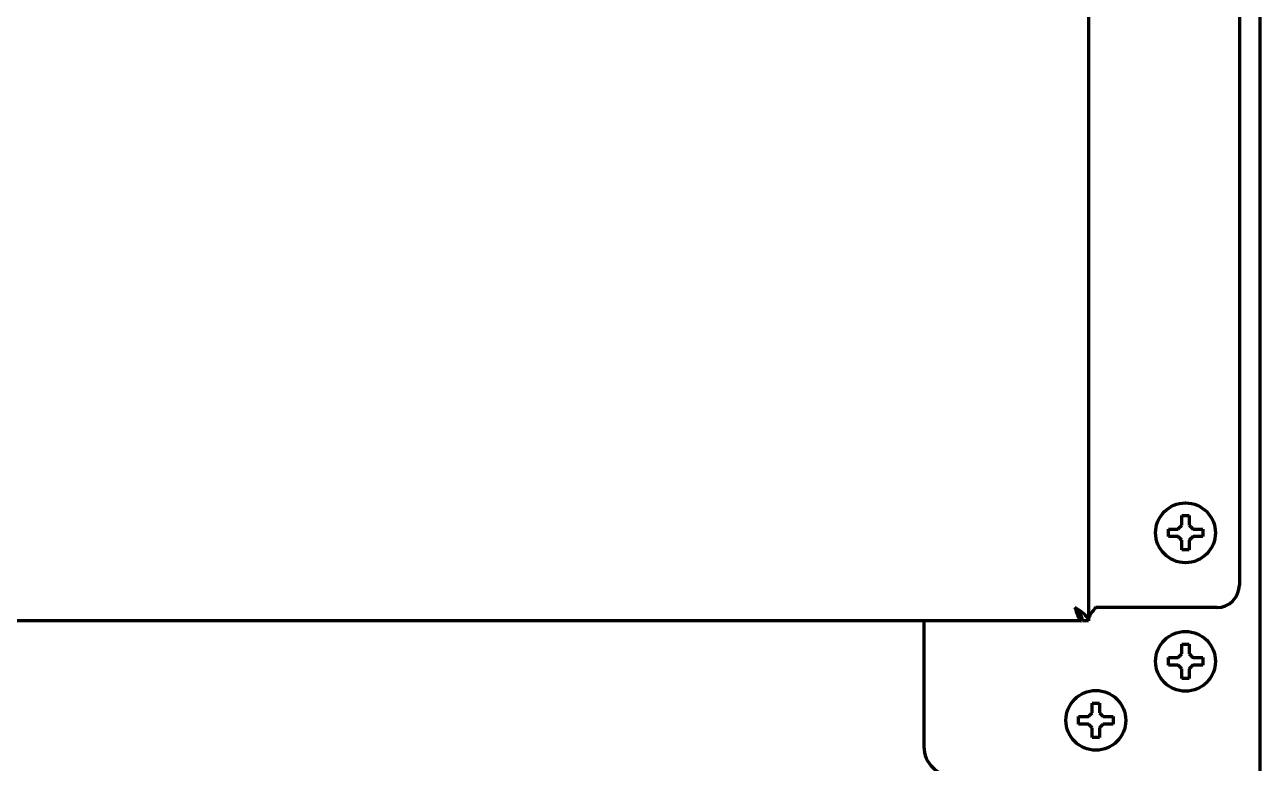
# Model space of a CAD drawing. Header units: inches. Extents: x -2898 to 7248, y 606 to 5598.
# Drawn here: x 7045.5 to 7210.8, y 2415.6 to 2514.4 of the extents above; entities that cross this region are included whole.
import ezdxf

# ---------------------------------------------------------------- set-up
doc = ezdxf.new("R2010")
doc.units = ezdxf.units.IN

msp = doc.modelspace()

# ---------------------------------------------------------------- linework, layer by layer
at = {"linetype": 'Continuous', "lineweight": 70}
for p, q in [((7210.77, 2413.84), (7210.77, 4065.37)), ((7187.77, 2752.44), (7187.77, 2434.64)), ((7207.97, 2748.14), (7207.97, 2439.44)), ((7198.47, 2446.44), (7198.47, 2446.94)), ((7203.07, 2446.94), (7203.07, 2446.44)), ((7198.47, 2445.94), (7198.47, 2446.44)), ((7203.07, 2446.44), (7203.07, 2445.94)), ((7186.87, 2434.64), (7186.87, 2435.14)), ((7204.97, 2436.44), (7188.77, 2436.44)), ((7186.87, 2434.64), (6342.67, 2434.64)), ((7165.77, 2434.64), (7165.77, 2417.84)), ((7187.77, 2434.64), (7186.97, 2434.64)), ((7198.47, 2429.24), (7198.47, 2429.74)), ((7198.47, 2428.74), (7198.47, 2429.24)), ((7203.07, 2429.74), (7203.07, 2429.24)), ((7203.07, 2429.24), (7203.07, 2428.74)), ((7186.47, 2421.34), (7186.47, 2421.84)), ((7191.07, 2421.84), (7191.07, 2421.34)), ((7186.47, 2420.84), (7186.47, 2421.34)), ((7191.07, 2421.34), (7191.07, 2420.84))]:
    msp.add_line(p, q, dxfattribs=at)
for centre in [(7200.77, 2446.44), (7200.77, 2429.24), (7188.77, 2421.34)]:
    msp.add_circle(centre, 4, dxfattribs=at)
for centre, radius, start, end in [((7204.97, 2439.44), 3, 270, 0), ((7169.77, 2417.84), 4, 180, 270)]:
    msp.add_arc(centre, radius, start, end, dxfattribs=at)
for points in [[(7200.27, 2447.44), (7200.27, 2447.5), (7200.27, 2447.61), (7200.27, 2447.77), (7200.27, 2447.93), (7200.27, 2448.08), (7200.27, 2448.23), (7200.27, 2448.39), (7200.27, 2448.56), (7200.27, 2448.68), (7200.27, 2448.74)], [(7200.27, 2448.74), (7200.44, 2448.74), (7200.77, 2448.74), (7201.1, 2448.74), (7201.27, 2448.74)], [(7199.77, 2446.94), (7199.79, 2446.97), (7199.84, 2447.01), (7199.91, 2447.09), (7199.98, 2447.16), (7200.06, 2447.23), (7200.13, 2447.3), (7200.2, 2447.37), (7200.25, 2447.42), (7200.27, 2447.44)], [(7201.27, 2447.44), (7201.3, 2447.42), (7201.35, 2447.37), (7201.42, 2447.29), (7201.49, 2447.22), (7201.56, 2447.15), (7201.63, 2447.08), (7201.7, 2447.01), (7201.75, 2446.97), (7201.77, 2446.94)], [(7201.77, 2446.94), (7201.82, 2446.94), (7201.93, 2446.94), (7202.09, 2446.94), (7202.25, 2446.94), (7202.41, 2446.94), (7202.56, 2446.94), (7202.72, 2446.94), (7202.88, 2446.94), (7203.01, 2446.94), (7203.07, 2446.94)], [(7199.77, 2445.94), (7199.72, 2445.94), (7199.61, 2445.94), (7199.45, 2445.94), (7199.29, 2445.94), (7199.13, 2445.94), (7198.98, 2445.94), (7198.82, 2445.94), (7198.66, 2445.94), (7198.53, 2445.94), (7198.47, 2445.94)], [(7200.27, 2445.44), (7200.24, 2445.47), (7200.19, 2445.52), (7200.12, 2445.59), (7200.05, 2445.67), (7199.98, 2445.74), (7199.91, 2445.81), (7199.84, 2445.87), (7199.79, 2445.92), (7199.77, 2445.94)], [(7201.77, 2445.94), (7201.75, 2445.92), (7201.7, 2445.87), (7201.63, 2445.8), (7201.56, 2445.73), (7201.49, 2445.66), (7201.41, 2445.59), (7201.34, 2445.51), (7201.29, 2445.47), (7201.27, 2445.44)], [(7201.27, 2445.44), (7201.27, 2445.39), (7201.27, 2445.28), (7201.27, 2445.12), (7201.27, 2444.96), (7201.27, 2444.81), (7201.27, 2444.65), (7201.27, 2444.5), (7201.27, 2444.33), (7201.27, 2444.21), (7201.27, 2444.14)], [(7201.27, 2444.14), (7201.1, 2444.14), (7200.77, 2444.14), (7200.44, 2444.14), (7200.27, 2444.14)], [(7185.97, 2436.44), (7186.05, 2436.21), (7186.2, 2435.74), (7186.42, 2435.14), (7186.65, 2434.74), (7186.8, 2434.64), (7186.87, 2434.64)], [(7187.77, 2434.64), (7187.77, 2434.84), (7187.6, 2435.24), (7186.91, 2435.84), (7186.28, 2436.24), (7185.97, 2436.44)], [(7188.77, 2436.44), (7188.6, 2436.24), (7188.25, 2435.84), (7187.86, 2435.24), (7187.77, 2434.84), (7187.77, 2434.64)], [(7199.77, 2429.74), (7199.79, 2429.77), (7199.84, 2429.81), (7199.91, 2429.89), (7199.98, 2429.96), (7200.06, 2430.03), (7200.13, 2430.1), (7200.2, 2430.17), (7200.25, 2430.22), (7200.27, 2430.24)], [(7200.27, 2430.24), (7200.27, 2430.3), (7200.27, 2430.41), (7200.27, 2430.57), (7200.27, 2430.73), (7200.27, 2430.88), (7200.27, 2431.03), (7200.27, 2431.19), (7200.27, 2431.36), (7200.27, 2431.48), (7200.27, 2431.54)], [(7200.27, 2431.54), (7200.44, 2431.54), (7200.77, 2431.54), (7201.1, 2431.54), (7201.27, 2431.54)], [(7201.27, 2430.24), (7201.3, 2430.22), (7201.35, 2430.17), (7201.42, 2430.09), (7201.49, 2430.02), (7201.56, 2429.95), (7201.63, 2429.88), (7201.7, 2429.81), (7201.75, 2429.77), (7201.77, 2429.74)], [(7199.77, 2428.74), (7199.72, 2428.74), (7199.61, 2428.74), (7199.45, 2428.74), (7199.29, 2428.74), (7199.13, 2428.74), (7198.98, 2428.74), (7198.82, 2428.74), (7198.66, 2428.74), (7198.53, 2428.74), (7198.47, 2428.74)], [(7200.27, 2428.24), (7200.24, 2428.27), (7200.19, 2428.32), (7200.12, 2428.39), (7200.05, 2428.47), (7199.98, 2428.54), (7199.91, 2428.61), (7199.84, 2428.67), (7199.79, 2428.72), (7199.77, 2428.74)], [(7201.77, 2428.74), (7201.75, 2428.72), (7201.7, 2428.67), (7201.63, 2428.6), (7201.56, 2428.53), (7201.49, 2428.46), (7201.41, 2428.39), (7201.34, 2428.31), (7201.29, 2428.27), (7201.27, 2428.24)], [(7201.77, 2429.74), (7201.82, 2429.74), (7201.93, 2429.74), (7202.09, 2429.74), (7202.25, 2429.74), (7202.41, 2429.74), (7202.56, 2429.74), (7202.72, 2429.74), (7202.88, 2429.74), (7203.01, 2429.74), (7203.07, 2429.74)], [(7201.27, 2426.94), (7201.1, 2426.94), (7200.77, 2426.94), (7200.44, 2426.94), (7200.27, 2426.94)], [(7201.27, 2428.24), (7201.27, 2428.19), (7201.27, 2428.08), (7201.27, 2427.92), (7201.27, 2427.76), (7201.27, 2427.61), (7201.27, 2427.45), (7201.27, 2427.3), (7201.27, 2427.13), (7201.27, 2427.01), (7201.27, 2426.94)], [(7188.27, 2422.34), (7188.27, 2422.4), (7188.27, 2422.51), (7188.27, 2422.67), (7188.27, 2422.83), (7188.27, 2422.98), (7188.27, 2423.13), (7188.27, 2423.29), (7188.27, 2423.46), (7188.27, 2423.58), (7188.27, 2423.64)], [(7188.27, 2423.64), (7188.44, 2423.64), (7188.77, 2423.64), (7189.1, 2423.64), (7189.27, 2423.64)], [(7187.77, 2421.84), (7187.79, 2421.87), (7187.84, 2421.91), (7187.91, 2421.99), (7187.98, 2422.06), (7188.06, 2422.13), (7188.13, 2422.2), (7188.2, 2422.27), (7188.25, 2422.32), (7188.27, 2422.34)], [(7189.27, 2422.34), (7189.3, 2422.32), (7189.35, 2422.27), (7189.42, 2422.19), (7189.49, 2422.12), (7189.56, 2422.05), (7189.63, 2421.98), (7189.7, 2421.91), (7189.75, 2421.87), (7189.77, 2421.84)], [(7189.77, 2421.84), (7189.82, 2421.84), (7189.93, 2421.84), (7190.09, 2421.84), (7190.25, 2421.84), (7190.41, 2421.84), (7190.56, 2421.84), (7190.72, 2421.84), (7190.88, 2421.84), (7191.01, 2421.84), (7191.07, 2421.84)], [(7187.77, 2420.84), (7187.72, 2420.84), (7187.61, 2420.84), (7187.45, 2420.84), (7187.29, 2420.84), (7187.13, 2420.84), (7186.98, 2420.84), (7186.82, 2420.84), (7186.66, 2420.84), (7186.53, 2420.84), (7186.47, 2420.84)], [(7188.27, 2420.34), (7188.24, 2420.37), (7188.19, 2420.42), (7188.12, 2420.49), (7188.05, 2420.57), (7187.98, 2420.64), (7187.91, 2420.71), (7187.84, 2420.77), (7187.79, 2420.82), (7187.77, 2420.84)], [(7189.77, 2420.84), (7189.75, 2420.82), (7189.7, 2420.77), (7189.63, 2420.7), (7189.56, 2420.63), (7189.49, 2420.56), (7189.41, 2420.49), (7189.34, 2420.41), (7189.29, 2420.37), (7189.27, 2420.34)], [(7189.27, 2420.34), (7189.27, 2420.29), (7189.27, 2420.18), (7189.27, 2420.02), (7189.27, 2419.86), (7189.27, 2419.71), (7189.27, 2419.55), (7189.27, 2419.4), (7189.27, 2419.23), (7189.27, 2419.11), (7189.27, 2419.04)], [(7189.27, 2419.04), (7189.1, 2419.04), (7188.77, 2419.04), (7188.44, 2419.04), (7188.27, 2419.04)]]:
    msp.add_open_spline(points, degree=3, dxfattribs=at)
for points, knots in [([(7201.27, 2448.74), (7201.27, 2448.54), (7201.27, 2448.33), (7201.27, 2448.01), (7201.27, 2447.9), (7201.27, 2447.67), (7201.27, 2447.56), (7201.27, 2447.44)], [0, 0, 0, 0, 0.5, 0.5, 0.75, 0.75, 1, 1, 1, 1]), ([(7198.47, 2446.94), (7198.67, 2446.94), (7198.88, 2446.94), (7199.21, 2446.94), (7199.32, 2446.94), (7199.54, 2446.94), (7199.66, 2446.94), (7199.77, 2446.94)], [0, 0, 0, 0, 0.5, 0.5, 0.75, 0.75, 1, 1, 1, 1]), ([(7200.27, 2444.14), (7200.27, 2444.35), (7200.27, 2444.56), (7200.27, 2444.88), (7200.27, 2444.99), (7200.27, 2445.21), (7200.27, 2445.33), (7200.27, 2445.44)], [0, 0, 0, 0, 0.5, 0.5, 0.75, 0.75, 1, 1, 1, 1]), ([(7203.07, 2445.94), (7202.87, 2445.94), (7202.66, 2445.94), (7202.33, 2445.94), (7202.22, 2445.94), (7202, 2445.94), (7201.89, 2445.94), (7201.77, 2445.94)], [0, 0, 0, 0, 0.5, 0.5, 0.75, 0.75, 1, 1, 1, 1]), ([(7185.97, 2436.44), (7186.01, 2436.38), (7186.05, 2436.31), (7186.12, 2436.18), (7186.16, 2436.12), (7186.23, 2436), (7186.27, 2435.94), (7186.35, 2435.83), (7186.38, 2435.78), (7186.46, 2435.69), (7186.5, 2435.65), (7186.57, 2435.58), (7186.61, 2435.54), (7186.68, 2435.49), (7186.72, 2435.48), (7186.8, 2435.45), (7186.83, 2435.44), (7186.87, 2435.44)], [0, 0, 0, 0, 0.125, 0.125, 0.25, 0.25, 0.375, 0.375, 0.5, 0.5, 0.625, 0.625, 0.75, 0.75, 0.875, 0.875, 1, 1, 1, 1]), ([(7186.97, 2434.64), (7186.97, 2434.72), (7186.96, 2434.79), (7186.94, 2434.94), (7186.92, 2435.02), (7186.87, 2435.17), (7186.84, 2435.24), (7186.77, 2435.39), (7186.72, 2435.47), (7186.63, 2435.62), (7186.58, 2435.69), (7186.47, 2435.84), (7186.41, 2435.92), (7186.29, 2436.07), (7186.23, 2436.14), (7186.1, 2436.29), (7186.04, 2436.37), (7185.97, 2436.44)], [0, 0, 0, 0, 0.125, 0.125, 0.25, 0.25, 0.375, 0.375, 0.5, 0.5, 0.625, 0.625, 0.75, 0.75, 0.875, 0.875, 1, 1, 1, 1]), ([(7201.27, 2431.54), (7201.27, 2431.34), (7201.27, 2431.13), (7201.27, 2430.81), (7201.27, 2430.7), (7201.27, 2430.47), (7201.27, 2430.36), (7201.27, 2430.24)], [0, 0, 0, 0, 0.5, 0.5, 0.75, 0.75, 1, 1, 1, 1]), ([(7198.47, 2429.74), (7198.67, 2429.74), (7198.88, 2429.74), (7199.21, 2429.74), (7199.32, 2429.74), (7199.54, 2429.74), (7199.66, 2429.74), (7199.77, 2429.74)], [0, 0, 0, 0, 0.5, 0.5, 0.75, 0.75, 1, 1, 1, 1]), ([(7203.07, 2428.74), (7202.87, 2428.74), (7202.66, 2428.74), (7202.33, 2428.74), (7202.22, 2428.74), (7202, 2428.74), (7201.89, 2428.74), (7201.77, 2428.74)], [0, 0, 0, 0, 0.5, 0.5, 0.75, 0.75, 1, 1, 1, 1]), ([(7200.27, 2426.94), (7200.27, 2427.15), (7200.27, 2427.36), (7200.27, 2427.68), (7200.27, 2427.79), (7200.27, 2428.01), (7200.27, 2428.13), (7200.27, 2428.24)], [0, 0, 0, 0, 0.5, 0.5, 0.75, 0.75, 1, 1, 1, 1]), ([(7189.27, 2423.64), (7189.27, 2423.44), (7189.27, 2423.23), (7189.27, 2422.91), (7189.27, 2422.8), (7189.27, 2422.57), (7189.27, 2422.46), (7189.27, 2422.34)], [0, 0, 0, 0, 0.5, 0.5, 0.75, 0.75, 1, 1, 1, 1]), ([(7186.47, 2421.84), (7186.67, 2421.84), (7186.88, 2421.84), (7187.21, 2421.84), (7187.32, 2421.84), (7187.54, 2421.84), (7187.66, 2421.84), (7187.77, 2421.84)], [0, 0, 0, 0, 0.5, 0.5, 0.75, 0.75, 1, 1, 1, 1]), ([(7188.27, 2419.04), (7188.27, 2419.25), (7188.27, 2419.46), (7188.27, 2419.78), (7188.27, 2419.89), (7188.27, 2420.11), (7188.27, 2420.23), (7188.27, 2420.34)], [0, 0, 0, 0, 0.5, 0.5, 0.75, 0.75, 1, 1, 1, 1]), ([(7191.07, 2420.84), (7190.87, 2420.84), (7190.66, 2420.84), (7190.33, 2420.84), (7190.22, 2420.84), (7190, 2420.84), (7189.89, 2420.84), (7189.77, 2420.84)], [0, 0, 0, 0, 0.5, 0.5, 0.75, 0.75, 1, 1, 1, 1])]:
    msp.add_open_spline(points, degree=3, knots=knots, dxfattribs=at)

doc.saveas('drawing.dxf')
